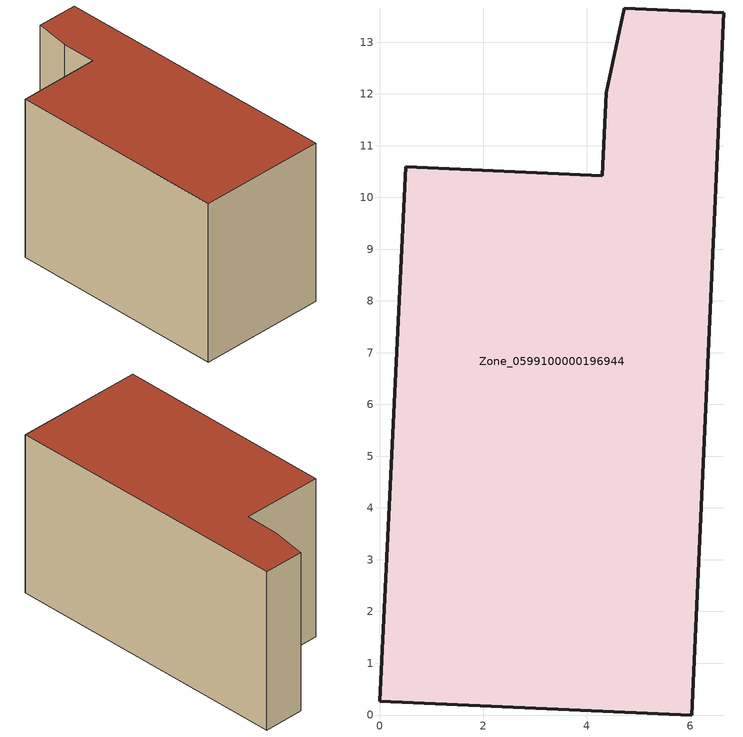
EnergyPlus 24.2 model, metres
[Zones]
Zone_0599100000196944
 floor ground (C_G): 4.72,13.66 6.64,13.57 6.03,0 0,0.27 0.5,10.6 4.3,10.42 4.37,12.02 z0.95
 wall outside (C_F): 6.03,0 6.64,13.57 4.72,13.66 4.37,12.02 4.3,10.42 0.5,10.6 0,0.27 6.03,0 z0.95:8.59
 roof outside (C_R): 6.64,13.57 4.72,13.66 4.37,12.02 4.3,10.42 0.5,10.6 0,0.27 6.03,0 z8.59
[BUILDING]
Pand.0599100000196944: North Axis=0; Terrain=City; Loads Convergence Tolerance Value=0.04; Temperature Convergence Tolerance Value=0.4; Solar Distribution=FullExterior; Maximum Number of Warmup Days=25; Minimum Number of Warmup Days=1
[Site:Location]
Rotterdam.The.Hague.AP_ZH_NLD Design_Conditions: Latitude=51.96; Longitude=4.45; Time Zone=1; Elevation=-4.5
[SITE:GROUNDTEMPERATURE:BUILDINGSURFACE]
18, 18, 18, 18, 18, 18, 18, 18, 18, 18, 18, 18
[MATERIAL] Thermal Absorptance=0.9; Solar Absorptance=0.7; Visible Absorptance=0.7
Name | Roughness | Thickness | Conductivity | Density | Specific Heat
G.TI.1975-1991 | MediumSmooth | 0.15 | 0.288461 | 540 | 1210
F.TI.1975-1991 | Rough | 0.3 | 0.230769 | 1920 | 840
R.TI.1975-1991 | MediumRough | 0.2 | 0.153846 | 1500 | 1000
[CONSTRUCTION]
C_G: G.TI.1975-1991
C_F: F.TI.1975-1991
C_R: R.TI.1975-1991
[ZONE]
Zone_0599100000196944: Type=1; Multiplier=1; Ceiling Height=Autocalculate; Volume=Autocalculate; Floor Area=autocalculate; Part of Total Floor Area=Yes
[ZONEINFILTRATION:DESIGNFLOWRATE]
Infil_Zone_0599100000196944: Zone or ZoneList or Space or SpaceList=Zone_0599100000196944; Schedule=AlwaysOn; Design Flow Rate Calculation Method=Flow/Area; Flow Rate per Floor Area=0.003; Constant Term Coefficient=1; Temperature Term Coefficient=0; Velocity Term Coefficient=0; Velocity Squared Term Coefficient=0
[HVACTEMPLATE:ZONE:IDEALLOADSAIRSYSTEM]
Zone_0599100000196944: Maximum Heating Supply Air Temperature=50; Minimum Cooling Supply Air Temperature=13; Maximum Heating Supply Air Humidity Ratio=0.0156; Minimum Cooling Supply Air Humidity Ratio=0.0077; Heating Limit=NoLimit; Cooling Limit=NoLimit; Dehumidification Control Type=ConstantSensibleHeatRatio; Cooling Sensible Heat Ratio=0.7; Dehumidification Setpoint=60; Humidification Control Type=None; Humidification Setpoint=30; Outdoor Air Method=None; Outdoor Air Flow Rate per Person=0.00944; Outdoor Air Flow Rate per Zone Floor Area=0; Outdoor Air Flow Rate per Zone=0; Demand Controlled Ventilation Type=None; Outdoor Air Economizer Type=NoEconomizer; Heat Recovery Type=None; Sensible Heat Recovery Effectiveness=0.7; Latent Heat Recovery Effectiveness=0.65
[ZONECONTROL:THERMOSTAT]
ThermostatControl_Zone_0599100000196944: Zone or ZoneList=Zone_0599100000196944; Control Type Schedule=DualSetpointControlType; Control 1=Thermostat_Zone_0599100000196944; Temperature Difference Between Cutout And Setpoint=0
[THERMOSTATSETPOINT:DUALSETPOINT]
Thermostat_Zone_0599100000196944: Heating Setpoint Temperature Schedule=HeatingSetpoint_Zone_0599100000196944; Cooling Setpoint Temperature Schedule=CoolingSetpoint_Zone_0599100000196944
[SCHEDULE:COMPACT]
HeatingSetpoint_Zone_0599100000196944: Through: 12/31, For: AllDays, Until: 24:00, 21
CoolingSetpoint_Zone_0599100000196944: Through: 12/31, For: AllDays, Until: 24:00, 24
DualSetpointControlType: Through: 12/31, For: AllDays, Until: 24:00, 4
AlwaysOn: Through: 12/31, For: AllDays, Until: 24:00, 1
